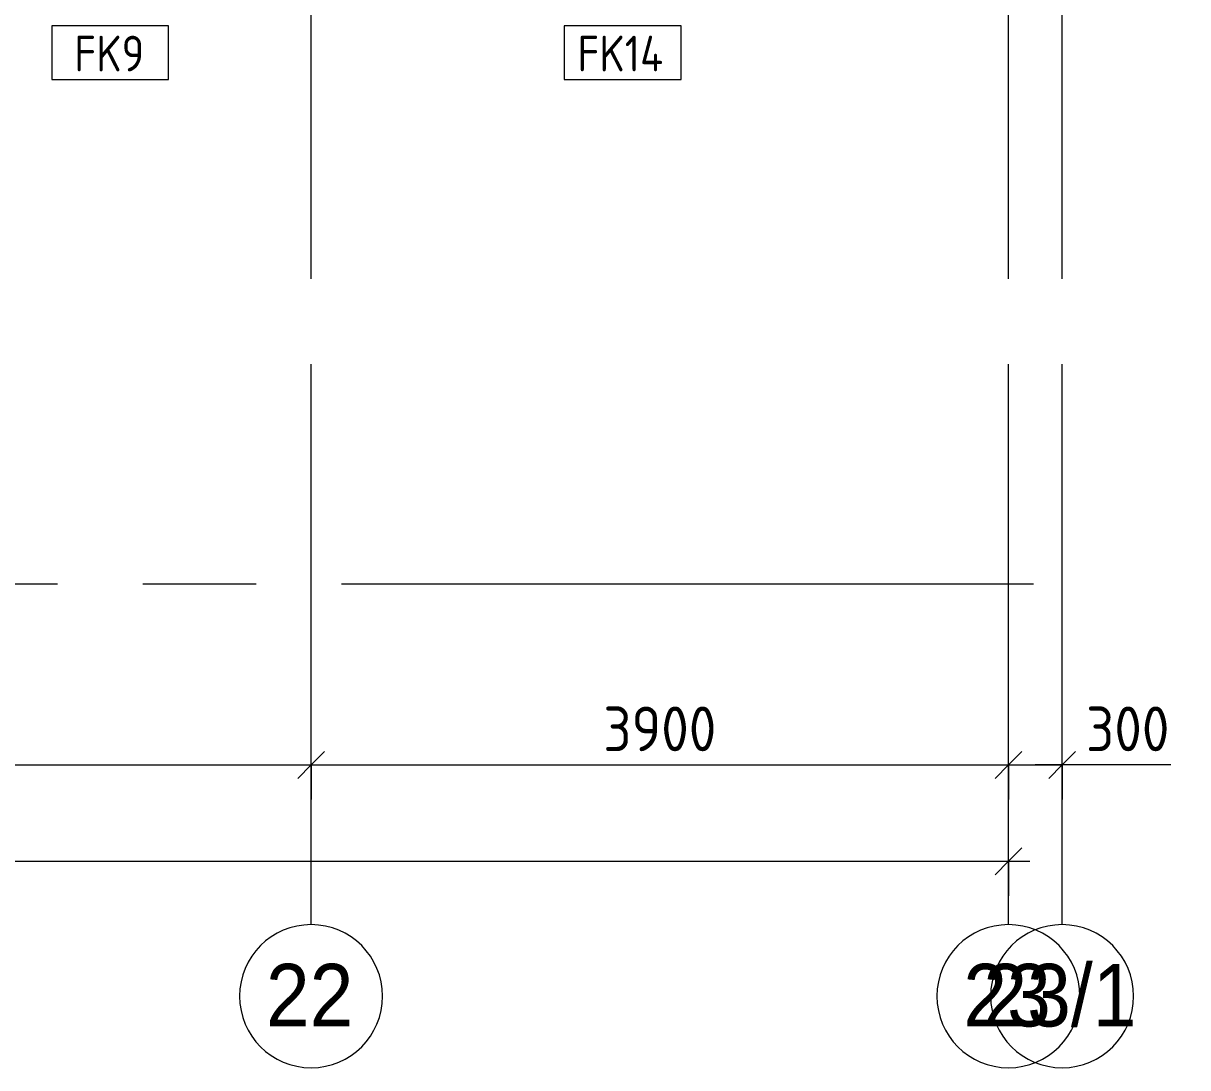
# Model space of a CAD drawing. Header units: millimetres. Extents: x 35144 to 233944, y -8553 to 29000.
# Drawn here: x 79050 to 85562, y -2706 to 3134 of the extents above; entities that cross this region are included whole.
import ezdxf

# ---------------------------------------------------------------- set-up
doc = ezdxf.new("R2010")
doc.units = ezdxf.units.MM
doc.linetypes.add('Осевая', pattern=[3175, 635, -476.25, 1587.5, -476.25])
for name, color, linetype, lineweight in [('A-ANNO-DIMS', 7, 'Continuous', 9), ('A-ANNO-DIMS-100', 7, 'Continuous', 9), ('A-WALL-IDEN', 7, 'Continuous', 9), ('Оси', 7, 'Continuous', 9), ('Оси-1', 7, 'Continuous', 20), ('Оси-2', 7, 'Осевая', 9)]:
    doc.layers.add(name, color=color, linetype=linetype, lineweight=lineweight)
doc.styles.add('Arial', font='arial.ttf', dxfattribs={"width": 0.9, "height": 350})
doc.styles.add('GOST Common', font='GOST_Common.ttf', dxfattribs={"width": 0.9, "height": 200})
doc.styles.add('ISOCPEUR', font='isocpeur.ttf', dxfattribs={"width": 0.9, "height": 250})
doc.dimstyles.new('ISO-2_5_0_9К_БОЛЬШОЙ', dxfattribs={"dimscale": 304.8, "dimtxt": 248.995294, "dimasz": 0.492126, "dimexe": 0.393701, "dimexo": 0.984252, "dimgap": 0, "dimtad": 1, "dimdec": 0, "dimrnd": 10, "dimzin": 0, "dimdsep": 46, "dimtxsty": 'ISOCPEUR', "dimblk1": 'OBLIQUE', "dimblk2": 'OBLIQUE', "dimsah": 1, "dimcen": 0.09, "dimdle": 0.393701, "dimazin": 0, "dimtfac": 1, "dimtdec": 4, "dimtix": 1, "dimtmove": 0, "dimatfit": 3, "dimfxl": 1, "dimtvp": 1, "dimtolj": 1, "dimtzin": 0, "dimarcsym": 2})
doc.dimstyles.new('ISO-2_5_0_9К_БОЛЬШОЙ_1', dxfattribs={"dimscale": 304.8, "dimtxt": 248.995294, "dimasz": 0.492126, "dimexe": 0.393701, "dimexo": 0.984252, "dimgap": 0, "dimtad": 1, "dimdec": 0, "dimrnd": 10, "dimzin": 0, "dimdsep": 46, "dimtxsty": 'ISOCPEUR', "dimblk1": 'OBLIQUE', "dimblk2": 'OBLIQUE', "dimsah": 1, "dimcen": 0.09, "dimdle": 0.393701, "dimazin": 0, "dimtfac": 1, "dimtdec": 4, "dimtix": 1, "dimtmove": 2, "dimatfit": 3, "dimfxl": 1, "dimtvp": 1, "dimtolj": 1, "dimtzin": 0, "dimarcsym": 2})
doc.dimstyles.new('ISO-2_5_0_9К_БОЛЬШОЙ_2', dxfattribs={"dimscale": 304.8, "dimtxt": 248.995294, "dimasz": 0.492126, "dimexe": 0.393701, "dimexo": 0.984252, "dimgap": 0, "dimtad": 1, "dimdec": 0, "dimrnd": 10, "dimzin": 0, "dimdsep": 46, "dimtxsty": 'ISOCPEUR', "dimblk1": 'OBLIQUE', "dimblk2": 'OBLIQUE', "dimsah": 1, "dimcen": 0.09, "dimdle": 0.393701, "dimazin": 0, "dimtfac": 1, "dimtdec": 4, "dimtix": 1, "dimtmove": 1, "dimatfit": 3, "dimfxl": 1, "dimtvp": 1, "dimtolj": 1, "dimtzin": 0, "dimarcsym": 2})

# ---------------------------------------------------------------- blocks, each defined once
blk = doc.blocks.new('Ось сетки - D8-29747960-План отделки стен 1 этажа в осях 17-23')
at = {"layer": 'Оси-1'}
for start, end in [(360, 180), (180, 360)]:
    blk.add_arc((0, 0), 4, start, end, dxfattribs=at)
blk = doc.blocks.new('DIMBLOCK17-План отделки стен 1 этажа в осях 17-23')
at = {"layer": 'A-ANNO-DIMS-100'}
for p, q in [((75560, -1207.1), (75560, -893.1)), ((80660, -1207.1), (80660, -893.1)), ((75560, -1013.1), (80660, -1013.1)), ((75560, -1013.1), (75560, -1207.1)), ((80660, -1013.1), (80660, -1207.1))]:
    blk.add_line(p, q, dxfattribs=at)
at = {"layer": 'A-ANNO-DIMS-100', "lineweight": 20}
for p, q in [((75560, -1013.1), (75635, -938.1)), ((80660, -1013.1), (80735, -938.1)), ((75560, -1013.1), (75485, -1088.1)), ((80660, -1013.1), (80585, -1088.1))]:
    blk.add_line(p, q, dxfattribs=at)
at = {"layer": 'A-ANNO-DIMS-100', "color": 0, "insert": (77815.5, -686.5), "char_height": 250, "width": 706.764, "attachment_point": 1, "line_spacing_factor": 1.149209, "style": 'ISOCPEUR'}
blk.add_mtext('5100', dxfattribs=at)
blk = doc.blocks.new('_Oblique')
at = {"color": 0, "linetype": 'ByBlock', "lineweight": -2}
blk.add_line((-0.5, -0.5), (0.5, 0.5), dxfattribs=at)
blk = doc.blocks.new('DIMBLOCK18-План отделки стен 1 этажа в осях 17-23')
at = {"layer": 'A-ANNO-DIMS-100'}
for p, q in [((80660, -1207.1), (80660, -893.1)), ((84560, -1207.1), (84560, -893.1)), ((80660, -1013.1), (84560, -1013.1)), ((80660, -1013.1), (80660, -1207.1)), ((84560, -1013.1), (84560, -1207.1))]:
    blk.add_line(p, q, dxfattribs=at)
at = {"layer": 'A-ANNO-DIMS-100', "lineweight": 20}
for p, q in [((80660, -1013.1), (80735, -938.1)), ((84560, -1013.1), (84635, -938.1)), ((80660, -1013.1), (80585, -1088.1)), ((84560, -1013.1), (84485, -1088.1))]:
    blk.add_line(p, q, dxfattribs=at)
at = {"layer": 'A-ANNO-DIMS-100', "color": 0, "insert": (82294, -686.5), "char_height": 250, "width": 758.478, "attachment_point": 1, "line_spacing_factor": 1.149209, "style": 'ISOCPEUR'}
blk.add_mtext('3900', dxfattribs=at)
blk = doc.blocks.new('DIMBLOCK19-План отделки стен 1 этажа в осях 17-23')
at = {"layer": 'A-ANNO-DIMS-100'}
for p, q in [((84560, -1207.1), (84560, -893.1)), ((84860, -1207.1), (84860, -893.1)), ((84560, -1013.1), (84860, -1013.1)), ((84560, -1013.1), (84560, -1207.1)), ((84893.5, -1013.1), (84710, -1013.1)), ((84860, -1013.1), (84860, -1207.1)), ((85467.6, -1013.1), (84893.5, -1013.1))]:
    blk.add_line(p, q, dxfattribs=at)
at = {"layer": 'A-ANNO-DIMS-100', "lineweight": 20}
for p, q in [((84560, -1013.1), (84635, -938.1)), ((84860, -1013.1), (84935, -938.1)), ((84560, -1013.1), (84485, -1088.1)), ((84860, -1013.1), (84785, -1088.1))]:
    blk.add_line(p, q, dxfattribs=at)
at = {"layer": 'A-ANNO-DIMS-100', "color": 0, "insert": (84993.5, -686.5), "char_height": 250, "width": 568.858, "attachment_point": 1, "line_spacing_factor": 1.149209, "style": 'ISOCPEUR'}
blk.add_mtext('300', dxfattribs=at)
blk = doc.blocks.new('DIMBLOCK33-План отделки стен 1 этажа в осях 17-23')
at = {"layer": 'A-ANNO-DIMS-100'}
for p, q in [((38310, -1746), (38310, -1432)), ((84560, -1746), (84560, -1432)), ((38190, -1552), (84680, -1552)), ((38310, -1552), (38310, -1746)), ((84560, -1552), (84560, -1746))]:
    blk.add_line(p, q, dxfattribs=at)
at = {"layer": 'A-ANNO-DIMS-100', "lineweight": 20}
for p, q in [((38310, -1552), (38385, -1477)), ((84560, -1552), (84635, -1477)), ((38310, -1552), (38235, -1627)), ((84560, -1552), (84485, -1627))]:
    blk.add_line(p, q, dxfattribs=at)
at = {"layer": 'A-ANNO-DIMS-100', "color": 0, "insert": (58117.8, -1225.4), "char_height": 250, "width": 976.828, "attachment_point": 1, "line_spacing_factor": 1.149209, "style": 'ISOCPEUR'}
blk.add_mtext('46250', dxfattribs=at)
blk = doc.blocks.new('М_стена_0001 - Типоразмер_без рамки-25382661-План отделки стен 1 этажа в осях 17-23')
at = {"layer": 'A-WALL-IDEN'}
for p, q in [((3.258, 1.523), (-3.273, 1.523)), ((-3.273, 1.523), (-3.273, -1.477)), ((3.258, -1.477), (3.258, 1.523)), ((-3.273, -1.477), (3.258, -1.477))]:
    blk.add_line(p, q, dxfattribs=at)

msp = doc.modelspace()

# ---------------------------------------------------------------- linework, layer by layer
at = {"layer": 'Оси'}
for p, q in [((80660, -1906.3), (80660, 593.7)), ((84560, -1906.3), (84560, 593.7)), ((84860, -1906.3), (84860, 593.7)), ((82200, 0), (84700, 0))]:
    msp.add_line(p, q, dxfattribs=at)
at = {"layer": 'Оси-2'}
for p, q in [((80660, 593.7), (80660, 24890.1)), ((84560, 593.7), (84560, 19415.1)), ((84860, 593.7), (84860, 19415.1)), ((38443.7, 0), (82200, 0))]:
    msp.add_line(p, q, dxfattribs=at)

# ---------------------------------------------------------------- block references
at = {"layer": 'A-WALL-IDEN', "xscale": 99.99999999999993, "yscale": 99.99999999999993, "zscale": 99.99999999999993}
for p in [(79536.5, 2966.8), (82403.5, 2966.8)]:
    msp.add_blockref('М_стена_0001 - Типоразмер_без рамки-25382661-План отделки стен 1 этажа в осях 17-23', p, dxfattribs=at)
at = {"layer": 'Оси-1', "xscale": 99.99999999999993, "yscale": 99.99999999999993, "zscale": 99.99999999999993}
for p in [(80660, -2306.3), (84560, -2306.3), (84860, -2306.3)]:
    msp.add_blockref('Ось сетки - D8-29747960-План отделки стен 1 этажа в осях 17-23', p, dxfattribs=at)

# ---------------------------------------------------------------- texts
at = {"layer": 'A-WALL-IDEN', "char_height": 200, "attachment_point": 1, "style": 'GOST Common'}
for s, insert, width in [('FK9', (79335.5, 3064.8), 497.848), ('FK14', (82149, 3064.8), 627.721)]:
    msp.add_mtext(s, dxfattribs=dict(at, insert=insert, width=width))
at = {"layer": 'Оси', "char_height": 350, "attachment_point": 1, "style": 'Arial'}
for s, insert, width in [('22', (80407.4, -2125.6), 606.076), ('23', (84307.4, -2125.6), 606.076), ('23/1', (84419.7, -2125.6), 1060.633)]:
    msp.add_mtext(s, dxfattribs=dict(at, insert=insert, width=width))

# ---------------------------------------------------------------- dimensions: what is measured, and where the dimension line sits
at = {"layer": 'A-ANNO-DIMS'}
for base, p1, p2, override, picture, middle in [((80660, -1013.1), (75560, -907.1), (80660, -907.1), {"dimpost": '<>', "dimfxl": 5100}, 'DIMBLOCK17-План отделки стен 1 этажа в осях 17-23', (78110, -888.1)), ((84560, -1013.1), (80660, -907.1), (84560, -907.1), {"dimpost": '<>', "dimfxl": 3900}, 'DIMBLOCK18-План отделки стен 1 этажа в осях 17-23', (82610, -888.1))]:
    dim = msp.add_linear_dim(base=base, p1=p1, p2=p2, dimstyle='ISO-2_5_0_9К_БОЛЬШОЙ', override=override, dxfattribs=at)
    dim.commit()
    dim.dimension.update_dxf_attribs({"geometry": picture, "text_midpoint": middle})
for base, p1, p2, dimstyle, override, picture, middle in [((84860, -1013.1), (84560, -907.1), (84860, -907.1), 'ISO-2_5_0_9К_БОЛЬШОЙ_2', {"dimpost": '<>', "dimfxl": 300}, 'DIMBLOCK19-План отделки стен 1 этажа в осях 17-23', (85278, -853.2)), ((84560, -1552), (38310, -1446), (84560, -1446), 'ISO-2_5_0_9К_БОЛЬШОЙ_1', {"dimpost": '<>', "dimfxl": 46250}, 'DIMBLOCK33-План отделки стен 1 этажа в осях 17-23', (58606.2, -1392.1))]:
    dim = msp.add_linear_dim(base=base, p1=p1, p2=p2, dimstyle=dimstyle, override=override, dxfattribs=at)
    dim.commit()
    dim.dimension.update_dxf_attribs({"geometry": picture, "text_midpoint": middle, "dimtype": 160})

doc.saveas('drawing.dxf')
